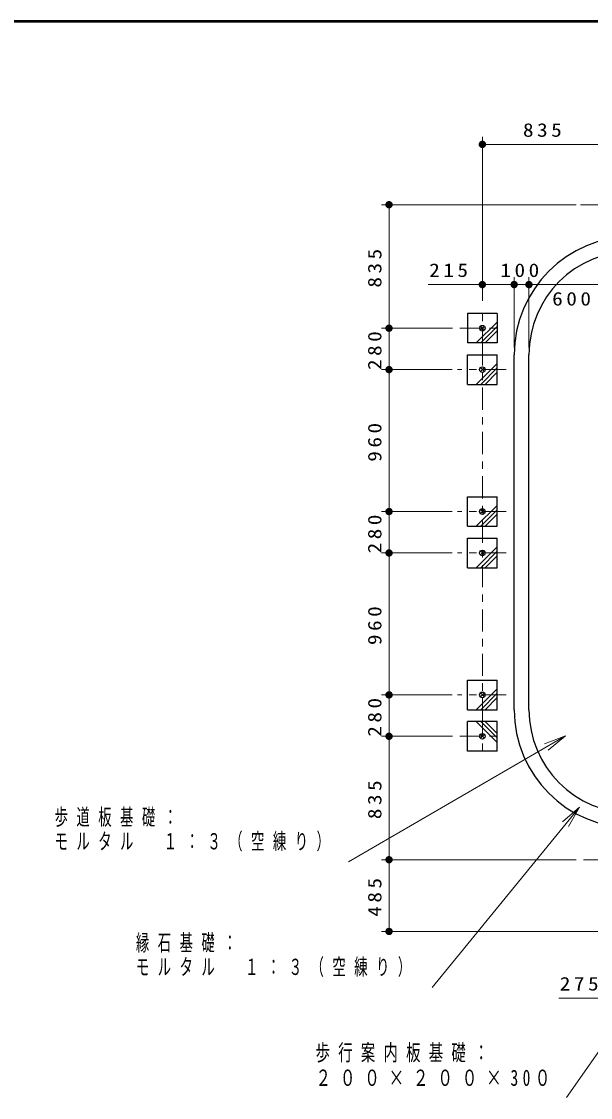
# Model space of a CAD drawing. Units: millimetres on the paper, scale 1:50. Extents: x -365 to 0, y -19 to 257.
# Drawn here: x -216.5 to -139.6, y 111.5 to 257 of the extents above; entities that cross this region are included whole.
import ezdxf

# ---------------------------------------------------------------- set-up
doc = ezdxf.new("R2010")
doc.units = ezdxf.units.MM
doc.linetypes.add('USER2', pattern=[6, 3, -1, 1, -1])
doc.layers.add('LY_1', color=7, linetype='Continuous', lineweight=13)
doc.layers.add('LY_3', color=7, linetype='Continuous', lineweight=13)
doc.styles.add('ＭＳ ゴシック', font='')
doc.styles.get('ＭＳ ゴシック').set_extended_font_data('MS Gothic')

# ---------------------------------------------------------------- blocks, each defined once
blk = doc.blocks.new('open_arrow')
at = {"color": 0, "linetype": 'Continuous', "lineweight": -2}
blk.add_lwpolyline([(7.5, 1.25), (0, 0), (7.5, -1.25)], dxfattribs=at)
blk = doc.blocks.new('filled_dot')
at = {"color": 0, "linetype": 'Continuous', "lineweight": -2, "const_width": 1.25}
blk.add_lwpolyline([(-0.625, 0, 1), (0.625, 0, 1)], format="xyb", close=True, dxfattribs=at)

msp = doc.modelspace()

# ---------------------------------------------------------------- linework, layer by layer
at = {"layer": 'LY_1'}
for p, q in [((-154.168, 219.207), (-154.168, 241.381)), ((-154.168, 240.381), (-137.468, 240.381)), ((-141.472, 232.217), (-167.784, 232.217)), ((-166.784, 215.517), (-166.784, 232.217)), ((-161.492, 221.416), (-149.868, 221.416)), ((-154.168, 219.207), (-154.168, 222.416)), ((-149.868, 212.917), (-149.868, 222.416)), ((-149.868, 221.416), (-147.868, 221.416)), ((-147.868, 212.917), (-147.868, 222.416)), ((-147.868, 221.416), (-135.868, 221.416)), ((-158.206, 215.517), (-167.784, 215.517)), ((-166.784, 209.917), (-166.784, 215.517)), ((-154.986, 213.517), (-152.168, 216.335)), ((-154.437, 215.786), (-153.899, 215.248)), ((-153.899, 215.786), (-154.437, 215.248)), ((-154.392, 213.517), (-152.168, 215.741)), ((-153.798, 213.517), (-152.168, 215.147)), ((-158.241, 209.917), (-167.784, 209.917)), ((-166.784, 190.717), (-166.784, 209.917)), ((-152.168, 210.735), (-154.986, 207.917)), ((-154.437, 210.185), (-153.899, 209.648)), ((-154.437, 209.648), (-153.899, 210.185)), ((-152.168, 210.141), (-154.392, 207.917)), ((-152.168, 209.547), (-153.798, 207.917)), ((-158.241, 190.717), (-167.784, 190.717)), ((-166.784, 185.117), (-166.784, 190.717)), ((-152.168, 191.535), (-154.986, 188.717)), ((-154.437, 190.985), (-153.899, 190.448)), ((-154.437, 190.448), (-153.899, 190.985)), ((-152.168, 190.941), (-154.392, 188.717)), ((-152.168, 190.347), (-153.798, 188.717)), ((-158.241, 185.117), (-167.784, 185.117)), ((-166.784, 165.917), (-166.784, 185.117)), ((-152.168, 185.935), (-154.986, 183.117)), ((-154.437, 185.385), (-153.899, 184.848)), ((-154.437, 184.848), (-153.899, 185.385)), ((-152.168, 185.341), (-154.392, 183.117)), ((-152.168, 184.747), (-153.798, 183.117)), ((-158.241, 165.917), (-167.784, 165.917)), ((-166.784, 160.317), (-166.784, 165.917)), ((-152.168, 166.735), (-154.986, 163.917)), ((-154.437, 166.185), (-153.899, 165.648)), ((-154.437, 165.648), (-153.899, 166.185)), ((-152.168, 166.141), (-154.392, 163.917)), ((-152.168, 165.547), (-153.798, 163.917)), ((-154.986, 162.317), (-152.168, 159.498)), ((-154.392, 162.317), (-152.168, 160.092)), ((-153.798, 162.317), (-152.168, 160.686)), ((-142.928, 160.361), (-172.27, 143.323)), ((-158.206, 160.317), (-167.784, 160.317)), ((-166.784, 143.617), (-166.784, 160.317)), ((-154.437, 160.048), (-153.899, 160.585)), ((-153.899, 160.048), (-154.437, 160.585)), ((-141.034, 150.738), (-160.973, 126.334)), ((-141.472, 143.617), (-167.784, 143.617)), ((-141.472, 143.617), (-167.784, 143.617)), ((-166.784, 133.917), (-166.784, 143.617)), ((-133.748, 133.917), (-167.784, 133.917)), ((-128.468, 131.917), (-142.813, 111.459)), ((-131.468, 124.897), (-143.838, 124.897))]:
    msp.add_line(p, q, dxfattribs=at)
at = {"layer": 'LY_1', "linetype": 'USER2'}
for p, q in [((-140.889, 232.217), (-67.045, 232.217)), ((-154.168, 212.478), (-154.168, 218.207)), ((-157.206, 215.517), (-151.478, 215.517)), ((-154.168, 162.482), (-154.168, 212.766)), ((-150.951, 209.917), (-157.541, 209.917)), ((-150.951, 190.717), (-157.541, 190.717)), ((-150.951, 185.117), (-157.541, 185.117)), ((-150.951, 165.917), (-157.541, 165.917)), ((-154.168, 163.355), (-154.168, 157.627)), ((-157.206, 160.317), (-151.478, 160.317)), ((-140.472, 143.617), (-134.264, 143.617))]:
    msp.add_line(p, q, dxfattribs=at)
at = {"layer": 'LY_1', "lineweight": 25}
for p, q in [((-152.168, 217.517), (-156.168, 217.517)), ((-156.168, 217.517), (-156.168, 213.517)), ((-152.168, 217.517), (-152.168, 213.517)), ((-152.168, 213.517), (-156.168, 213.517)), ((-156.168, 207.917), (-156.168, 211.917)), ((-156.168, 211.917), (-152.168, 211.917)), ((-152.168, 207.917), (-152.168, 211.917)), ((-149.868, 163.917), (-149.868, 211.917)), ((-147.868, 163.917), (-147.868, 211.917)), ((-156.168, 207.917), (-152.168, 207.917)), ((-156.168, 188.717), (-156.168, 192.717)), ((-156.168, 192.717), (-152.168, 192.717)), ((-152.168, 188.717), (-152.168, 192.717)), ((-156.168, 188.717), (-152.168, 188.717)), ((-156.168, 183.117), (-156.168, 187.117)), ((-156.168, 187.117), (-152.168, 187.117)), ((-152.168, 183.117), (-152.168, 187.117)), ((-156.168, 183.117), (-152.168, 183.117)), ((-156.168, 163.917), (-156.168, 167.917)), ((-156.168, 167.917), (-152.168, 167.917)), ((-152.168, 163.917), (-152.168, 167.917)), ((-156.168, 163.917), (-152.168, 163.917)), ((-152.168, 162.317), (-156.168, 162.317)), ((-156.168, 158.317), (-156.168, 162.317)), ((-152.168, 158.317), (-152.168, 162.317)), ((-152.168, 158.317), (-156.168, 158.317))]:
    msp.add_line(p, q, dxfattribs=at)
for centre in [(-154.168, 215.517), (-154.168, 209.917), (-154.168, 190.717), (-154.168, 185.117), (-154.168, 165.917), (-154.168, 160.317)]:
    msp.add_circle(centre, 0.38, dxfattribs=at)
for centre, radius, start, end in [((-133.868, 211.917), 16, 90, 180), ((-133.868, 211.917), 14, 90, 180), ((-133.868, 163.917), 16, 180, 270), ((-133.868, 163.917), 14, 180, 270)]:
    msp.add_arc(centre, radius, start, end, dxfattribs=at)
at = {"layer": 'LY_3', "lineweight": 50}
msp.add_line((0, 257), (-365, 257), dxfattribs=at)

# ---------------------------------------------------------------- block references
at = {"layer": 'LY_1', "xscale": 0.4, "yscale": 0.4}
for p in [(-154.168, 240.381), (-154.168, 221.416), (-149.868, 221.416), (-147.868, 221.416)]:
    msp.add_blockref('filled_dot', p, dxfattribs=at)
for name, p, rotation in [('filled_dot', (-166.784, 232.217), 270), ('filled_dot', (-149.868, 221.416), 180), ('filled_dot', (-147.868, 221.416), 180), ('filled_dot', (-166.784, 215.517), 270), ('filled_dot', (-166.784, 215.517), 90), ('filled_dot', (-166.784, 209.917), 270), ('filled_dot', (-166.784, 209.917), 90), ('filled_dot', (-166.784, 190.717), 270), ('filled_dot', (-166.784, 190.717), 90), ('filled_dot', (-166.784, 185.117), 270), ('filled_dot', (-166.784, 185.117), 90), ('filled_dot', (-166.784, 165.917), 90), ('filled_dot', (-166.784, 165.917), 270), ('filled_dot', (-166.784, 160.317), 90), ('filled_dot', (-166.784, 160.317), 270), ('open_arrow', (-142.928, 160.361), 210.1), ('open_arrow', (-141.034, 150.738), 230.8), ('filled_dot', (-166.784, 143.617), 90), ('filled_dot', (-166.784, 143.617), 270), ('filled_dot', (-166.784, 133.917), 90)]:
    msp.add_blockref(name, p, dxfattribs=dict(at, rotation=rotation))

# ---------------------------------------------------------------- texts
at = {"layer": 'LY_1', "style": 'ＭＳ ゴシック'}
for s, insert, char_height, attachment_point in [('\\T1.33;\\W1.15;835', (-145.818, 241.381), 1.833, 8), ('\\T1.33;\\W1.15;215', (-158.492, 222.416), 1.833, 8), ('\\T1.33;\\W1.15;100', (-148.868, 222.416), 1.833, 8), ('\\T1.33;\\W1.15;600', (-141.868, 220.416), 1.833, 2), ('\\T1.64;\\W0.6;歩道板基礎：', (-212.002, 149.273), 2.199, 4), ('\\T1.64;\\W0.6;モルタル\u3000１：３（空練り）', (-212.002, 145.973), 2.199, 4), ('\\T1.64;\\W0.6;縁石基礎：', (-201.006, 132.284), 2.199, 4), ('\\T1.64;\\W0.6;モルタル\u3000１：３（空練り）', (-201.006, 128.984), 2.199, 4), ('\\T1.33;\\W1.15;275', (-140.838, 125.897), 1.833, 8), ('\\T1.57;\\W0.65;歩行案内板基礎：', (-176.722, 117.409), 2.199, 4), ('\\T1.57;\\W0.7;２００×２００×30０', (-176.722, 114.109), 2.199, 4)]:
    msp.add_mtext(s, dxfattribs=dict(at, insert=insert, char_height=char_height, attachment_point=attachment_point))
at = {"layer": 'LY_1', "char_height": 1.833, "attachment_point": 8, "rotation": 90, "style": 'ＭＳ ゴシック'}
for s, insert in [('\\T1.33;\\W1.15;835', (-167.784, 223.867)), ('\\T1.33;\\W1.15;280', (-167.784, 212.717)), ('\\T1.33;\\W1.15;960', (-167.784, 200.317)), ('\\T1.33;\\W1.15;280', (-167.784, 187.917)), ('\\T1.33;\\W1.15;960', (-167.784, 175.517)), ('\\T1.33;\\W1.15;280', (-167.784, 163.117)), ('\\T1.33;\\W1.15;835', (-167.784, 151.967)), ('\\T1.33;\\W1.15;485', (-167.784, 138.767))]:
    msp.add_mtext(s, dxfattribs=dict(at, insert=insert))

doc.saveas('drawing.dxf')
